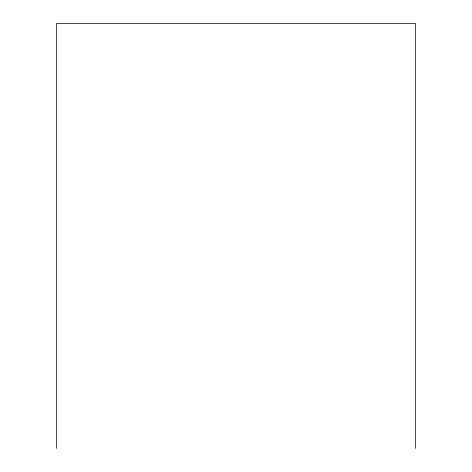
<?xml version="1.0" encoding="UTF-8"?>
<svg xmlns="http://www.w3.org/2000/svg" width="472" height="472" viewBox="0 0 472 472"><rect width="100%" height="100%" fill="white"/><g stroke="black" fill="none" stroke-linecap="round" stroke-linejoin="round"><path stroke-width="0.71" d="M415.596 448.4L415.596 23.6L56.404 23.6L56.404 448.4"/></g></svg>
